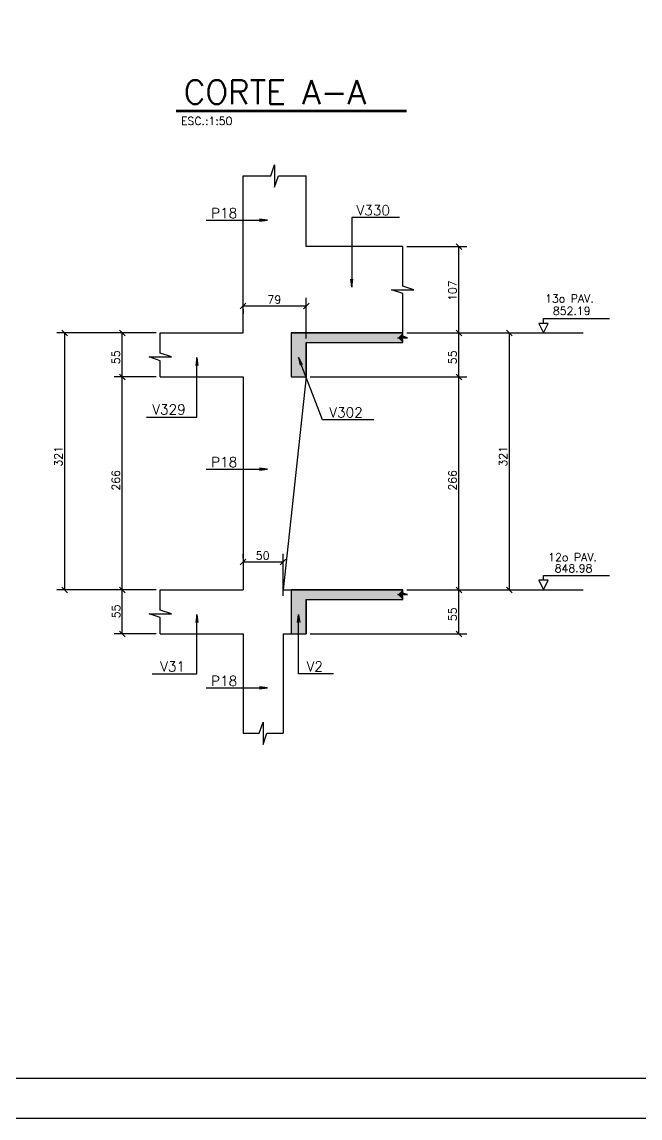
# Model space of a CAD drawing. Extents: x 515 to 6699, y 737 to 3707.
# Drawn here: x 4975 to 5747, y 737 to 2107 of the extents above; entities that cross this region are included whole.
import ezdxf

# ---------------------------------------------------------------- set-up
doc = ezdxf.new("R2010")
doc.units = 0
doc.header["$MEASUREMENT"] = 0
for name, color, linetype in [('1', 1, 'CONTINUOUS'), ('2', 2, 'CONTINUOUS'), ('3', 3, 'CONTINUOUS'), ('6', 6, 'CONTINUOUS'), ('8', 8, 'CONTINUOUS'), ('9', 9, 'CONTINUOUS')]:
    doc.layers.add(name, color=color, linetype=linetype)
doc.styles.get("Standard").update_dxf_attribs({"font": 'ROMANS.SHX'})

msp = doc.modelspace()

# ---------------------------------------------------------------- linework, layer by layer
at = {"layer": '1', "linetype": 'Continuous'}
for p, q in [((5251.333355, 1914.16046), (5276.884824, 1914.16046)), ((5304.781887, 1914.16046), (5330.333355, 1914.16046)), ((5450.756536, 1785.970207), (5450.756536, 1826.021675)), ((5450.756536, 1718.021675), (5450.756536, 1758.073143)), ((5147.982965, 1701.970207), (5147.982965, 1718.021675)), ((5147.982965, 1663.021675), (5147.982965, 1674.073143)), ((5147.982965, 1380.970207), (5147.982965, 1397.021675)), ((5147.982965, 1342.021675), (5147.982965, 1353.073143)), ((5251.333355, 1217.841388), (5262.384824, 1217.841388)), ((5290.281887, 1217.841388), (5301.333355, 1217.841388))]:
    msp.add_line(p, q, dxfattribs=at)
for points in [[(514.61858, 736.941975), (6698.852905, 736.941975), (6698.852905, 3706.941975), (514.61858, 3706.941975), (514.61858, 736.941975)], [(5276.884824, 1914.16046), (5286.183862, 1914.16046), (5290.833355, 1928.108992), (5290.833355, 1900.21193), (5295.482875, 1914.16046), (5304.781887, 1914.16046)], [(5450.756536, 1758.073143), (5450.756536, 1767.372182), (5436.808004, 1772.021675), (5464.705067, 1772.021675), (5450.756536, 1776.671194), (5450.756536, 1785.970207)], [(5450.756536, 1706.021675), (5450.756536, 1710.021683), (5444.756536, 1712.021675), (5456.756536, 1712.021675), (5450.756536, 1714.021679), (5450.756536, 1718.021675)], [(5147.982965, 1674.073143), (5147.982965, 1683.372182), (5134.034433, 1688.021675), (5161.931496, 1688.021675), (5147.982965, 1692.671194), (5147.982965, 1701.970207)], [(5450.756536, 1385.021675), (5450.756536, 1389.021683), (5444.756536, 1391.021675), (5456.756536, 1391.021675), (5450.756536, 1393.021679), (5450.756536, 1397.021675)], [(5147.982965, 1353.073143), (5147.982965, 1362.372182), (5134.034433, 1367.021675), (5161.931496, 1367.021675), (5147.982965, 1371.671194), (5147.982965, 1380.970207)], [(5262.384824, 1217.841388), (5271.683862, 1217.841388), (5276.333355, 1231.789919), (5276.333355, 1203.892857), (5280.982875, 1217.841388), (5290.281887, 1217.841388)]]:
    msp.add_lwpolyline(points, dxfattribs=at)
at = {"layer": '2', "linetype": 'Continuous'}
for p, q in [((5524.530537, 1822.486141), (5517.459469, 1829.557209)), ((5247.797821, 1748.201989), (5254.868889, 1755.273057)), ((5326.797821, 1748.201989), (5333.868889, 1755.273057)), ((5032.296102, 1714.486141), (5025.225034, 1721.557209)), ((5104.092055, 1714.486141), (5097.020987, 1721.557209)), ((5524.530537, 1714.486141), (5517.459469, 1721.557209)), ((5524.530537, 1714.486141), (5517.459469, 1721.557209)), ((5587.618286, 1714.486141), (5580.547218, 1721.557209)), ((5104.092055, 1659.486141), (5097.020987, 1666.557209)), ((5104.092055, 1659.486141), (5097.020987, 1666.557209)), ((5524.530537, 1659.486141), (5517.459469, 1666.557209)), ((5524.530537, 1659.486141), (5517.459469, 1666.557209)), ((5247.797821, 1428.31968), (5254.868889, 1435.390748)), ((5297.797821, 1428.31968), (5304.868889, 1435.390748)), ((5032.296102, 1393.486141), (5025.225034, 1400.557209)), ((5104.092055, 1393.486141), (5097.020987, 1400.557209)), ((5104.092055, 1393.486141), (5097.020987, 1400.557209)), ((5524.530537, 1393.486141), (5517.459469, 1400.557209)), ((5524.530537, 1393.486141), (5517.459469, 1400.557209)), ((5587.618286, 1393.486141), (5580.547218, 1400.557209)), ((5104.092055, 1338.486141), (5097.020987, 1345.557209)), ((5524.530537, 1338.486141), (5517.459469, 1345.557209))]:
    msp.add_line(p, q, dxfattribs=at)
at = {"layer": '3', "linetype": 'Continuous'}
for p, q in [((5251.333355, 1718.021675), (5251.333355, 1914.16046)), ((5330.333355, 1826.021675), (5330.333355, 1914.16046)), ((5450.756536, 1826.021675), (5330.333355, 1826.021675)), ((5632.560538, 1730.021675), (5620.560538, 1730.021675)), ((5620.560538, 1730.021675), (5626.560538, 1718.021675)), ((5626.560538, 1730.021675), (5626.560538, 1736.021675)), ((5626.560538, 1736.021675), (5709.134804, 1736.021675)), ((5626.560538, 1718.021675), (5632.560538, 1730.021675)), ((5147.982965, 1718.021675), (5251.333355, 1718.021675)), ((5147.982965, 1663.021675), (5251.333355, 1663.021675)), ((5251.333355, 1663.021675), (5251.333355, 1397.021675)), ((5330.333355, 1663.021675), (5301.333355, 1397.021675)), ((5626.560538, 1409.021675), (5626.560538, 1415.021675)), ((5626.560538, 1415.021675), (5709.134804, 1415.021675)), ((5632.560538, 1409.021675), (5620.560538, 1409.021675)), ((5620.560538, 1409.021675), (5626.560538, 1397.021675)), ((5626.560538, 1397.021675), (5632.560538, 1409.021675)), ((5147.982965, 1397.021675), (5251.333355, 1397.021675)), ((5301.333355, 1397.021675), (5311.333355, 1397.021675)), ((5147.982965, 1342.021675), (5251.333355, 1342.021675)), ((5251.333355, 1342.021675), (5251.333355, 1217.841388)), ((5301.333355, 1342.021675), (5301.333355, 1217.841388)), ((5301.333355, 1342.021675), (5311.333355, 1342.021675))]:
    msp.add_line(p, q, dxfattribs=at)
at = {"layer": '6', "linetype": 'Continuous'}
for p, q in [((5167.923422, 1996.492414), (5455.308361, 1996.492414)), ((5167.923422, 1994.694374), (5455.308361, 1994.694374)), ((5311.333355, 1718.021675), (5311.333355, 1663.021675)), ((5311.333355, 1718.021675), (5330.333355, 1718.021675)), ((5330.333355, 1718.021675), (5450.756536, 1718.021675)), ((5330.333355, 1706.021675), (5330.333355, 1663.021675)), ((5330.333355, 1706.021675), (5450.756536, 1706.021675)), ((5311.333355, 1663.021675), (5330.333355, 1663.021675)), ((5311.333355, 1397.021675), (5311.333355, 1342.021675)), ((5311.333355, 1397.021675), (5330.333355, 1397.021675)), ((5330.333355, 1397.021675), (5450.756536, 1397.021675)), ((5330.333355, 1385.021675), (5330.333355, 1342.021675)), ((5330.333355, 1385.021675), (5450.756536, 1385.021675)), ((5311.333355, 1342.021675), (5330.333355, 1342.021675))]:
    msp.add_line(p, q, dxfattribs=at)
msp.add_lwpolyline([(664.621047, 786.94355), (6648.857311, 786.94355), (6648.857311, 3656.942475), (664.621047, 3656.942475), (664.621047, 786.94355)], dxfattribs=at)
at = {"layer": '8', "linetype": 'Continuous'}
for points in [[(5311.333355, 1663.021675), (5330.333355, 1663.021675), (5330.333355, 1706.021675), (5450.756536, 1706.021675), (5450.756536, 1710.021683), (5444.756536, 1712.021675), (5456.756536, 1712.021675), (5450.756536, 1714.021679), (5450.756536, 1718.021675), (5311.333355, 1718.021675), (5311.333355, 1663.021675)], [(5311.333355, 1342.021675), (5330.333355, 1342.021675), (5330.333355, 1385.021675), (5450.756536, 1385.021675), (5450.756536, 1389.021683), (5444.756536, 1391.021675), (5456.756536, 1391.021675), (5450.756536, 1393.021679), (5450.756536, 1397.021675), (5311.333355, 1397.021675), (5311.333355, 1342.021675)]]:
    msp.add_lwpolyline(points, dxfattribs=at)
for points in [[(5450.756536, 1718.021675), (5311.333355, 1718.021675), (5330.333355, 1706.021675)], [(5311.333355, 1718.021675), (5311.333355, 1663.021675), (5330.333355, 1706.021675)], [(5450.756536, 1718.021675), (5330.333355, 1706.021675), (5444.756536, 1712.021675)], [(5450.756536, 1714.021679), (5450.756536, 1718.021675), (5444.756536, 1712.021675)], [(5456.756536, 1712.021675), (5450.756536, 1714.021679), (5444.756536, 1712.021675)], [(5311.333355, 1663.021675), (5330.333355, 1663.021675), (5330.333355, 1706.021675)], [(5330.333355, 1706.021675), (5450.756536, 1706.021675), (5444.756536, 1712.021675)], [(5450.756536, 1706.021675), (5450.756536, 1710.021683), (5444.756536, 1712.021675)], [(5450.756536, 1397.021675), (5311.333355, 1397.021675), (5330.333355, 1385.021675)], [(5311.333355, 1397.021675), (5311.333355, 1342.021675), (5330.333355, 1385.021675)], [(5311.333355, 1342.021675), (5330.333355, 1342.021675), (5330.333355, 1385.021675)], [(5450.756536, 1397.021675), (5330.333355, 1385.021675), (5444.756536, 1391.021675)], [(5330.333355, 1385.021675), (5450.756536, 1385.021675), (5444.756536, 1391.021675)], [(5450.756536, 1393.021679), (5450.756536, 1397.021675), (5444.756536, 1391.021675)], [(5456.756536, 1391.021675), (5450.756536, 1393.021679), (5444.756536, 1391.021675)], [(5450.756536, 1385.021675), (5450.756536, 1389.021683), (5444.756536, 1391.021675)]]:
    msp.add_solid(points, dxfattribs=at)
at = {"layer": '9', "linetype": 'Continuous'}
for p, q in [((5455.756536, 1826.021675), (5530.995003, 1826.021675)), ((5520.995003, 1718.021675), (5520.995003, 1826.021675)), ((5330.333355, 1711.021675), (5330.333355, 1761.737523)), ((5251.333355, 1751.737523), (5330.333355, 1751.737523)), ((5251.333355, 1747.924532), (5251.333355, 1741.737523)), ((5142.982965, 1718.021675), (5018.760568, 1718.021675)), ((5028.760568, 1397.021675), (5028.760568, 1718.021675)), ((5142.982965, 1718.021675), (5090.556521, 1718.021675)), ((5100.556521, 1663.021675), (5100.556521, 1718.021675)), ((5455.756536, 1718.021675), (5530.995003, 1718.021675)), ((5455.756536, 1718.021675), (5676.140035, 1718.021675)), ((5520.995003, 1663.021675), (5520.995003, 1718.021675)), ((5584.082752, 1397.021675), (5584.082752, 1718.021675)), ((5142.982965, 1663.021675), (5090.556521, 1663.021675)), ((5100.556521, 1397.021675), (5100.556521, 1663.021675)), ((5335.333355, 1663.021675), (5530.995003, 1663.021675)), ((5520.995003, 1397.021675), (5520.995003, 1663.021675)), ((5251.333355, 1436.598401), (5251.333355, 1441.855214)), ((5301.333355, 1389.36478), (5301.333355, 1441.855214)), ((5251.333355, 1431.855214), (5301.333355, 1431.855214)), ((5142.982965, 1397.021675), (5018.760568, 1397.021675)), ((5142.982965, 1397.021675), (5090.556521, 1397.021675)), ((5100.556521, 1342.021675), (5100.556521, 1397.021675)), ((5455.756536, 1397.021675), (5530.995003, 1397.021675)), ((5455.756536, 1397.021675), (5676.140035, 1397.021675)), ((5520.995003, 1342.021675), (5520.995003, 1397.021675)), ((5142.982965, 1342.021675), (5090.556521, 1342.021675)), ((5335.333355, 1342.021675), (5530.995003, 1342.021675))]:
    msp.add_line(p, q, dxfattribs=at)
for points in [[(5205.154832, 1859.103861), (5282.001591, 1859.103861), (5272.087143, 1857.7986), (5282.001591, 1859.103861), (5272.087143, 1860.409123)], [(5446.851288, 1862.108927), (5387.277343, 1862.108927), (5387.277343, 1775.210739), (5385.972081, 1785.125187), (5387.277343, 1775.210739), (5388.582604, 1785.125187)], [(5130.808591, 1612.863876), (5193.705676, 1612.863876), (5193.705676, 1687.152696), (5195.010938, 1677.238247), (5193.705676, 1687.152696), (5192.400414, 1677.238247)], [(5414.774783, 1609.426234), (5350.546009, 1609.426234), (5320.421008, 1687.296518), (5325.215514, 1678.52083), (5320.421008, 1687.296518), (5322.78083, 1677.578944)], [(5205.154832, 1547.952703), (5282.001591, 1547.952703), (5272.087143, 1546.647442), (5282.001591, 1547.952703), (5272.087143, 1549.257965)], [(5138.015202, 1291.863876), (5193.705676, 1291.863876), (5193.705676, 1366.152696), (5195.010938, 1356.238247), (5193.705676, 1366.152696), (5192.400414, 1356.238247)], [(5364.295539, 1291.863876), (5320.833355, 1291.863876), (5320.833355, 1366.152696), (5319.528093, 1356.238247), (5320.833355, 1366.152696), (5322.138617, 1356.238247)], [(5205.154832, 1274.448328), (5282.001591, 1274.448328), (5272.087143, 1273.143067), (5282.001591, 1274.448328), (5272.087143, 1275.75359)]]:
    msp.add_lwpolyline(points, dxfattribs=at)

# ---------------------------------------------------------------- texts
at = {"layer": '1', "linetype": 'Continuous'}
for s, p in [('V330', (5393.093067, 1865.019218)), ('P18', (5211.406007, 1861.5806)), ('V329', (5138.029588, 1616.133452)), ('V302', (5359.135723, 1612.438876)), ('P18', (5211.406007, 1550.429442)), ('V31', (5147.961108, 1294.999242)), ('V2', (5330.779261, 1294.999242)), ('P18', (5211.406007, 1276.925067))]:
    msp.add_text(s, height=12.5, dxfattribs=at).set_placement(p)
at = {"layer": '2', "linetype": 'Continuous'}
for s, p in [('ESC.:1:50', (5173.86206, 1977.911155)), ('79', (5281.833355, 1754.737523)), ('50', (5267.333355, 1434.855214))]:
    msp.add_text(s, height=10, dxfattribs=at).set_placement(p)
for s, p in [('107', (5517.995003, 1758.021675)), ('55', (5097.556521, 1679.021675)), ('55', (5517.995003, 1679.021675)), ('321', (5025.760568, 1551.021675)), ('321', (5581.082752, 1551.021675)), ('266', (5097.556521, 1521.021675)), ('266', (5517.995003, 1521.021675)), ('55', (5097.889208, 1361.514887)), ('55', (5517.995003, 1358.021675))]:
    msp.add_text(s, height=10, rotation=90, dxfattribs=at).set_placement(p)
at = {"layer": '3', "linetype": 'Continuous'}
for s, p in [('13o PAV.', (5628.471061, 1756.021786)), ('852.19', (5638.230113, 1740.568898)), ('12o PAV.', (5632.425273, 1432.726684)), ('848.98', (5640.457231, 1418.868983))]:
    msp.add_text(s, height=10, dxfattribs=at).set_placement(p)
at = {"layer": '6', "linetype": 'Continuous'}
msp.add_text('CORTE A-A', height=30, dxfattribs=at).set_placement((5177.437969, 2004.016503))

doc.saveas('drawing.dxf')
